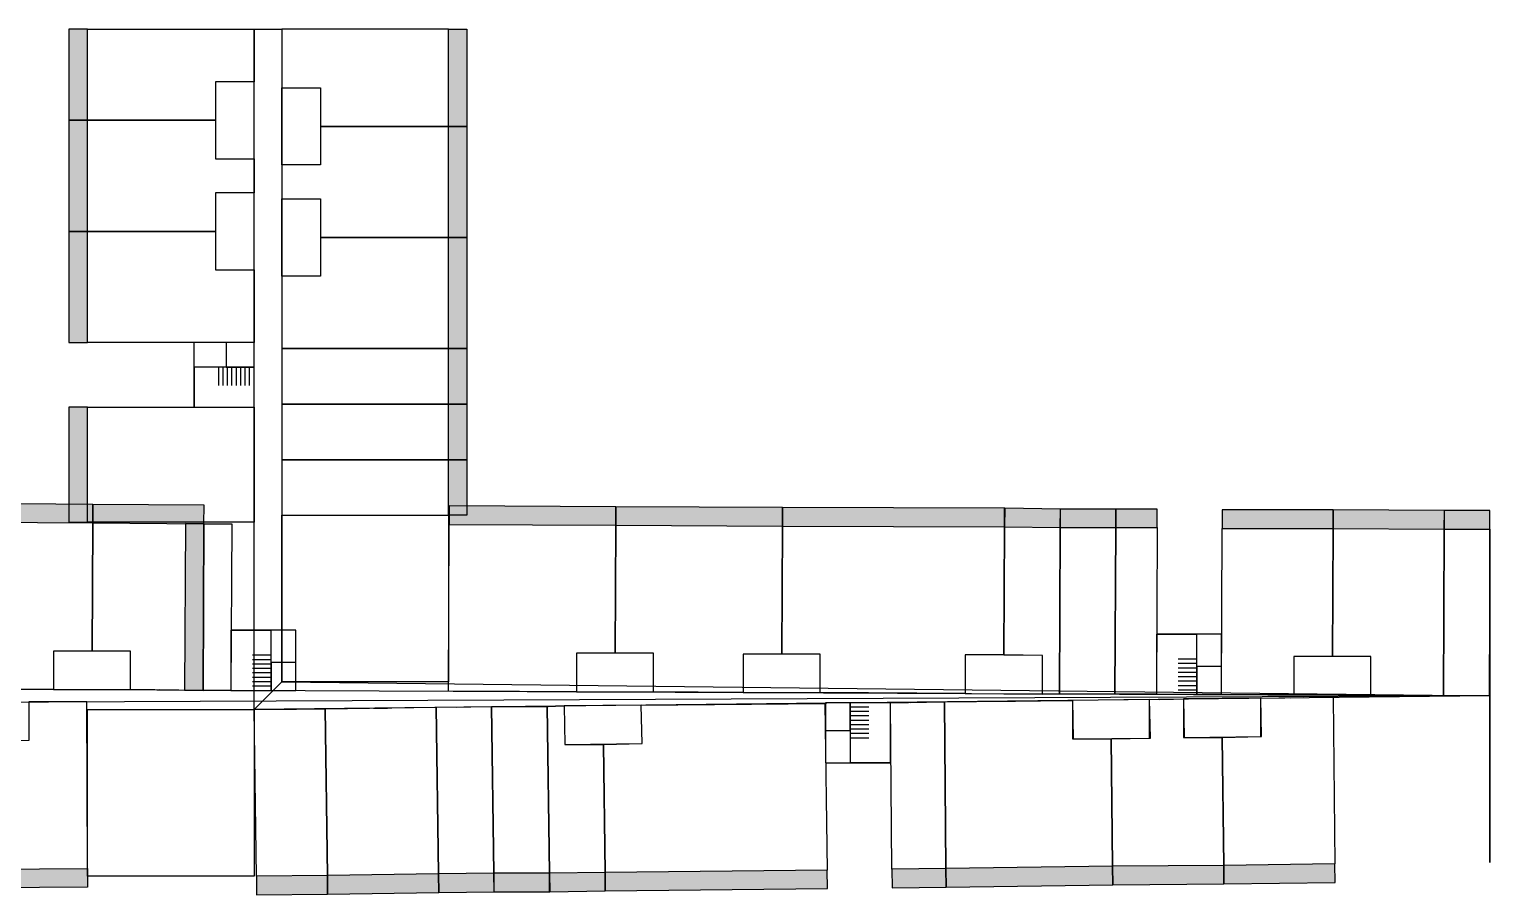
# Model space of a CAD drawing. Header units: metres. Extents: x 72 to 276, y -67 to 61.
# Drawn here: x 178.9 to 273.6, y -66.9 to -10.8 of the extents above; entities that cross this region are included whole.
import ezdxf

# ---------------------------------------------------------------- set-up
doc = ezdxf.new("R2010")
doc.units = ezdxf.units.M
for name, color, linetype in [('A-BALC', 4, 'Continuous'), ('A-CIRC', 8, 'Continuous'), ('A-CORE', 30, 'Continuous'), ('A-DOOR', 1, 'Continuous'), ('A-HATCH', 251, 'Continuous'), ('A-WALL', 7, 'Continuous')]:
    doc.layers.add(name, color=color, linetype=linetype)

msp = doc.modelspace()

# ---------------------------------------------------------------- hatches: boundary and pattern name
at = {"layer": 'A-HATCH'}
for points in [[(182.7, -16.7), (182.7, -10.8), (181.5, -10.8), (181.5, -16.7)], [(206.1, -17.1), (206.1, -10.8), (207.3, -10.8), (207.3, -17.1)], [(182.7, -23.9), (182.7, -16.7), (181.5, -16.7), (181.5, -23.9)], [(206.1, -24.3), (206.1, -17.1), (207.3, -17.1), (207.3, -24.3)], [(182.7, -31.1), (182.7, -23.9), (181.5, -23.9), (181.5, -31.1)], [(206.1, -31.5), (206.1, -24.3), (207.3, -24.3), (207.3, -31.5)], [(206.1, -35.1), (206.1, -31.5), (207.3, -31.5), (207.3, -35.1)], [(182.7, -42.75), (182.7, -35.3), (181.5, -35.3), (181.5, -42.75)], [(206.1, -38.7), (206.1, -35.1), (207.3, -35.1), (207.3, -38.7)], [(206.1, -42.3), (206.1, -38.7), (207.3, -38.7), (207.3, -42.3)], [(175.85, -42.75), (183.05, -42.8), (183.058, -41.6), (175.858, -41.55)], [(183.05, -42.8), (190.25, -42.85), (190.258, -41.65), (183.058, -41.6)], [(206.15, -42.9), (216.95, -42.95), (216.956, -41.75), (206.156, -41.7)], [(216.95, -42.95), (227.75, -43), (227.756, -41.8), (216.956, -41.75)], [(227.75, -43), (242.15, -43.05), (242.154, -41.85), (227.754, -41.8)], [(242.15, -43.05), (245.75, -43.1), (245.767, -41.9), (242.167, -41.85)], [(245.75, -43.1), (249.35, -43.1), (249.35, -41.9), (245.75, -41.9)], [(249.35, -43.1), (252.05, -43.1), (252.05, -41.9), (249.35, -41.9)], [(256.25, -43.15), (263.45, -43.15), (263.45, -41.95), (256.25, -41.95)], [(263.45, -43.15), (270.65, -43.2), (270.658, -42), (263.458, -41.95)], [(270.65, -43.2), (273.6, -43.2), (273.6, -42), (270.65, -42)], [(190.2, -53.65), (190.25, -42.85), (189.05, -42.844), (189, -53.644)], [(176.45, -65.25), (182.7, -65.2), (182.71, -66.4), (176.46, -66.45)], [(230.65, -65.3), (216.25, -65.45), (216.262, -66.65), (230.662, -66.5)], [(238.35, -65.2), (234.85, -65.25), (234.867, -66.45), (238.367, -66.4)], [(249.15, -65.05), (238.35, -65.2), (238.367, -66.4), (249.167, -66.25)], [(256.35, -65), (249.15, -65.05), (249.158, -66.25), (256.358, -66.2)], [(263.55, -64.9), (256.35, -65), (256.367, -66.2), (263.567, -66.1)], [(198.25, -65.65), (193.65, -65.7), (193.663, -66.9), (198.263, -66.85)], [(205.45, -65.55), (198.25, -65.65), (198.267, -66.85), (205.467, -66.75)], [(209.05, -65.5), (205.45, -65.55), (205.467, -66.75), (209.067, -66.7)], [(212.65, -65.5), (209.05, -65.5), (209.05, -66.7), (212.65, -66.7)], [(216.25, -65.45), (212.65, -65.5), (212.667, -66.7), (216.267, -66.65)]]:
    msp.add_hatch(color=7, dxfattribs=at).paths.add_polyline_path(points)

# ---------------------------------------------------------------- linework, layer by layer
at = {"layer": 'A-BALC'}
for points in [[(182.7, -16.7), (182.7, -10.8), (181.5, -10.8), (181.5, -16.7)], [(206.1, -17.1), (206.1, -10.8), (207.3, -10.8), (207.3, -17.1)], [(182.7, -23.9), (182.7, -16.7), (181.5, -16.7), (181.5, -23.9)], [(206.1, -24.3), (206.1, -17.1), (207.3, -17.1), (207.3, -24.3)], [(182.7, -31.1), (182.7, -23.9), (181.5, -23.9), (181.5, -31.1)], [(206.1, -31.5), (206.1, -24.3), (207.3, -24.3), (207.3, -31.5)], [(206.1, -35.1), (206.1, -31.5), (207.3, -31.5), (207.3, -35.1)], [(182.7, -42.75), (182.7, -35.3), (181.5, -35.3), (181.5, -42.75)], [(206.1, -38.7), (206.1, -35.1), (207.3, -35.1), (207.3, -38.7)], [(206.1, -42.3), (206.1, -38.7), (207.3, -38.7), (207.3, -42.3)], [(175.85, -42.75), (183.05, -42.8), (183.058, -41.6), (175.858, -41.55)], [(183.05, -42.8), (190.25, -42.85), (190.258, -41.65), (183.058, -41.6)], [(206.15, -42.9), (216.95, -42.95), (216.956, -41.75), (206.156, -41.7)], [(216.95, -42.95), (227.75, -43), (227.756, -41.8), (216.956, -41.75)], [(227.75, -43), (242.15, -43.05), (242.154, -41.85), (227.754, -41.8)], [(242.15, -43.05), (245.75, -43.1), (245.767, -41.9), (242.167, -41.85)], [(245.75, -43.1), (249.35, -43.1), (249.35, -41.9), (245.75, -41.9)], [(249.35, -43.1), (252.05, -43.1), (252.05, -41.9), (249.35, -41.9)], [(256.25, -43.15), (263.45, -43.15), (263.45, -41.95), (256.25, -41.95)], [(263.45, -43.15), (270.65, -43.2), (270.658, -42), (263.458, -41.95)], [(270.65, -43.2), (273.6, -43.2), (273.6, -42), (270.65, -42)], [(190.2, -53.65), (190.25, -42.85), (189.05, -42.844), (189, -53.644)], [(176.45, -65.25), (182.7, -65.2), (182.71, -66.4), (176.46, -66.45)], [(230.65, -65.3), (216.25, -65.45), (216.262, -66.65), (230.662, -66.5)], [(238.35, -65.2), (234.85, -65.25), (234.867, -66.45), (238.367, -66.4)], [(249.15, -65.05), (238.35, -65.2), (238.367, -66.4), (249.167, -66.25)], [(256.35, -65), (249.15, -65.05), (249.158, -66.25), (256.358, -66.2)], [(263.55, -64.9), (256.35, -65), (256.367, -66.2), (263.567, -66.1)], [(198.25, -65.65), (193.65, -65.7), (193.663, -66.9), (198.263, -66.85)], [(205.45, -65.55), (198.25, -65.65), (198.267, -66.85), (205.467, -66.75)], [(209.05, -65.5), (205.45, -65.55), (205.467, -66.75), (209.067, -66.7)], [(212.65, -65.5), (209.05, -65.5), (209.05, -66.7), (212.65, -66.7)], [(216.25, -65.45), (212.65, -65.5), (212.667, -66.7), (216.267, -66.65)]]:
    msp.add_lwpolyline(points, close=True, dxfattribs=at)
at = {"layer": 'A-CIRC'}
for points in [[(193.5, -54.9), (193.5, -10.8), (195.3, -10.8), (195.3, -53.1)], [(72, -53.1), (273.6, -54), (273.6, -54), (72, -54.9)], [(273.6, -54), (193.5, -54.9), (195.3, -53.1), (273.6, -54)]]:
    msp.add_lwpolyline(points, close=True, dxfattribs=at)
at = {"layer": 'A-CORE'}
for p, q in [((193.5, -33.007), (193.5, -31.807)), ((193.5, -33.293), (193.5, -32.093)), ((191.207, -33.9), (191.207, -32.7)), ((191.493, -33.9), (191.493, -32.7)), ((191.78, -33.9), (191.78, -32.7)), ((192.067, -33.9), (192.067, -32.7)), ((192.353, -33.9), (192.353, -32.7)), ((192.64, -33.9), (192.64, -32.7)), ((192.927, -33.9), (192.927, -32.7)), ((193.213, -33.9), (193.213, -32.7)), ((193.5, -33.58), (193.5, -32.38)), ((193.5, -33.867), (193.5, -32.667)), ((193.5, -34.153), (193.5, -32.953)), ((193.5, -34.44), (193.5, -33.24)), ((193.5, -34.727), (193.5, -33.527)), ((193.5, -35.013), (193.5, -33.813)), ((193.4, -51.357), (194.6, -51.357)), ((193.4, -51.643), (194.6, -51.643)), ((193.4, -51.93), (194.6, -51.93)), ((253.4, -51.607), (254.6, -51.607)), ((253.4, -51.893), (254.6, -51.893)), ((193.4, -52.217), (194.6, -52.217)), ((193.4, -52.503), (194.6, -52.503)), ((193.4, -52.79), (194.6, -52.79)), ((253.4, -52.18), (254.6, -52.18)), ((253.4, -52.467), (254.6, -52.467)), ((253.4, -52.753), (254.6, -52.753)), ((192.287, -53.65), (193.487, -53.65)), ((192.573, -53.65), (193.773, -53.65)), ((192.86, -53.65), (194.06, -53.65)), ((193.147, -53.65), (194.347, -53.65)), ((193.4, -53.077), (194.6, -53.077)), ((193.4, -53.363), (194.6, -53.363)), ((193.433, -53.65), (194.633, -53.65)), ((193.72, -53.65), (194.92, -53.65)), ((194.007, -53.65), (195.207, -53.65)), ((194.293, -53.65), (195.493, -53.65)), ((252.287, -53.9), (253.487, -53.9)), ((252.573, -53.9), (253.773, -53.9)), ((252.86, -53.9), (254.06, -53.9)), ((253.147, -53.9), (254.347, -53.9)), ((253.4, -53.04), (254.6, -53.04)), ((253.4, -53.327), (254.6, -53.327)), ((253.4, -53.613), (254.6, -53.613)), ((253.433, -53.9), (254.633, -53.9)), ((253.72, -53.9), (254.92, -53.9)), ((254.007, -53.9), (255.207, -53.9)), ((254.293, -53.9), (255.493, -53.9)), ((232.457, -54.45), (231.257, -54.45)), ((232.743, -54.45), (231.543, -54.45)), ((233.03, -54.45), (231.83, -54.45)), ((233.317, -54.45), (232.117, -54.45)), ((233.35, -54.737), (232.15, -54.737)), ((233.603, -54.45), (232.403, -54.45)), ((233.89, -54.45), (232.69, -54.45)), ((234.177, -54.45), (232.977, -54.45)), ((234.463, -54.45), (233.263, -54.45)), ((233.35, -55.023), (232.15, -55.023)), ((233.35, -55.31), (232.15, -55.31)), ((233.35, -55.597), (232.15, -55.597)), ((233.35, -55.883), (232.15, -55.883)), ((233.35, -56.17), (232.15, -56.17)), ((233.35, -56.457), (232.15, -56.457)), ((233.35, -56.743), (232.15, -56.743))]:
    msp.add_line(p, q, dxfattribs=at)
for points in [[(193.5, -32.7), (193.5, -31.1), (191.7, -31.1), (191.7, -32.7)], [(193.5, -35.3), (193.5, -32.7), (189.62, -32.7), (189.62, -35.3)], [(192, -53.65), (194.6, -53.65), (194.6, -49.77), (192, -49.77)], [(252, -53.9), (254.6, -53.9), (254.6, -50.02), (252, -50.02)], [(194.6, -53.65), (196.2, -53.65), (196.2, -51.85), (194.6, -51.85)], [(254.6, -53.9), (256.2, -53.9), (256.2, -52.1), (254.6, -52.1)], [(232.15, -54.45), (230.55, -54.45), (230.55, -56.25), (232.15, -56.25)], [(234.75, -54.45), (232.15, -54.45), (232.15, -58.33), (234.75, -58.33)]]:
    msp.add_lwpolyline(points, close=True, dxfattribs=at)
at = {"layer": 'A-DOOR'}
for p, q in [((193.5, -12.05), (193.5, -12.95)), ((195.3, -12.25), (195.3, -13.15)), ((193.5, -19.85), (193.5, -20.75)), ((195.3, -20.25), (195.3, -21.15)), ((193.5, -28.3), (193.5, -29.2)), ((195.3, -28.7), (195.3, -29.6)), ((195.3, -32.85), (195.3, -33.75)), ((195.3, -36.45), (195.3, -37.35)), ((193.5, -38.575), (193.5, -39.475)), ((195.3, -40.05), (195.3, -40.95)), ((195.3, -48.15), (195.3, -47.25)), ((179.85, -53.6), (178.95, -53.6)), ((188.3, -53.63), (187.4, -53.62)), ((191.55, -53.65), (190.65, -53.65)), ((210.7, -53.728), (209.8, -53.722)), ((222.75, -53.779), (221.85, -53.771)), ((235.35, -53.827), (234.45, -53.823)), ((245.6, -53.9), (244.7, -53.9)), ((247.95, -53.9), (247.05, -53.9)), ((251.1, -53.9), (250.2, -53.9)), ((259, -53.95), (258.1, -53.95)), ((181.225, -54.4), (180.325, -54.4)), ((187.65, -54.9), (188.55, -54.9)), ((195.35, -54.88), (196.25, -54.87)), ((201.25, -54.806), (202.15, -54.794)), ((206.65, -54.731), (207.55, -54.719)), ((210.25, -54.7), (211.15, -54.7)), ((212.6, -54.695), (213.5, -54.655)), ((224.1, -54.554), (225, -54.546)), ((236.05, -54.431), (236.95, -54.419)), ((241.95, -54.355), (242.85, -54.345)), ((252.2, -54.235), (253.1, -54.215)), ((260.65, -54.13), (261.55, -54.12)), ((268.7, -53.98), (267.8, -53.97)), ((272.525, -54), (271.625, -54))]:
    msp.add_line(p, q, dxfattribs=at)
at = {"layer": 'A-WALL'}
for points in [[(193.5, -14.2), (191, -14.2), (191, -16.7), (182.7, -16.7), (182.7, -10.8), (193.5, -10.8)], [(195.3, -14.6), (197.8, -14.6), (197.8, -17.1), (206.1, -17.1), (206.1, -10.8), (195.3, -10.8)], [(193.5, -19.2), (193.5, -14.2), (191, -14.2), (191, -19.2)], [(195.3, -19.6), (195.3, -14.6), (197.8, -14.6), (197.8, -19.6)], [(193.5, -21.4), (191, -21.4), (191, -23.9), (182.7, -23.9), (182.7, -16.7), (191, -16.7), (191, -19.2), (193.5, -19.2)], [(195.3, -21.8), (197.8, -21.8), (197.8, -24.3), (206.1, -24.3), (206.1, -17.1), (197.8, -17.1), (197.8, -19.6), (195.3, -19.6)], [(193.5, -26.4), (193.5, -21.4), (191, -21.4), (191, -26.4)], [(195.3, -26.8), (195.3, -21.8), (197.8, -21.8), (197.8, -26.8)], [(193.5, -31.1), (182.7, -31.1), (182.7, -23.9), (191, -23.9), (191, -26.4), (193.5, -26.4)], [(195.3, -31.5), (206.1, -31.5), (206.1, -24.3), (197.8, -24.3), (197.8, -26.8), (195.3, -26.8)], [(193.5, -35.3), (193.5, -31.1), (189.6, -31.1), (189.6, -35.3)], [(195.3, -35.1), (206.1, -35.1), (206.1, -31.5), (195.3, -31.5)], [(193.5, -42.75), (182.7, -42.75), (182.7, -35.3), (193.5, -35.3)], [(195.3, -38.7), (206.1, -38.7), (206.1, -35.1), (195.3, -35.1)], [(195.3, -42.3), (206.1, -42.3), (206.1, -38.7), (195.3, -38.7)], [(195.3, -53.1), (195.3, -42.3), (206.1, -42.3), (206.1, -53.1)], [(178.3, -53.6), (178.3, -51.1), (175.8, -51.05), (175.85, -42.75), (183.05, -42.8), (183, -51.1), (180.5, -51.1), (180.5, -53.6)], [(185.5, -53.6), (185.5, -51.1), (183, -51.1), (183.05, -42.8), (190.25, -42.85), (190.2, -53.65)], [(190.2, -53.65), (190.25, -42.85), (192.05, -42.85), (192, -53.65)], [(206.1, -53.7), (206.15, -42.9), (216.95, -42.95), (216.9, -51.25), (214.4, -51.25), (214.4, -53.75)], [(219.4, -53.75), (219.4, -51.25), (216.9, -51.25), (216.95, -42.95), (227.75, -43), (227.7, -51.3), (225.2, -51.3), (225.2, -53.8)], [(230.2, -53.8), (230.2, -51.3), (227.7, -51.3), (227.75, -43), (242.15, -43.05), (242.1, -51.35), (239.6, -51.35), (239.6, -53.85)], [(244.6, -53.9), (244.6, -51.4), (242.1, -51.35), (242.15, -43.05), (245.75, -43.1), (245.7, -53.9)], [(245.7, -53.9), (245.75, -43.1), (249.35, -43.1), (249.3, -53.9)], [(249.3, -53.9), (249.35, -43.1), (252.05, -43.1), (252, -53.9)], [(256.2, -53.95), (256.25, -43.15), (263.45, -43.15), (263.4, -51.45), (260.9, -51.45), (260.9, -53.95)], [(265.9, -53.95), (265.9, -51.45), (263.4, -51.45), (263.45, -43.15), (270.65, -43.2), (270.6, -54)], [(270.6, -54), (270.65, -43.2), (273.6, -43.2), (273.55, -54)], [(273.6, -54), (273.6, -43.2), (273.6, -54), (273.6, -64.8)], [(273.6, -54), (273.6, -64.8), (273.6, -54), (273.6, -43.2)], [(192, -53.65), (196.2, -53.65), (196.2, -49.75), (192, -49.75)], [(252, -53.9), (256.2, -53.9), (256.2, -50), (252, -50)], [(180.5, -53.6), (185.5, -53.6), (185.5, -51.1), (180.5, -51.1)], [(214.4, -53.75), (219.4, -53.75), (219.4, -51.25), (214.4, -51.25)], [(225.2, -53.8), (230.2, -53.8), (230.2, -51.3), (225.2, -51.3)], [(239.6, -53.85), (244.6, -53.9), (244.6, -51.4), (239.6, -51.35)], [(260.9, -53.95), (265.9, -53.95), (265.9, -51.45), (260.9, -51.45)], [(178.9, -54.4), (178.9, -56.9), (176.4, -56.95), (176.45, -65.25), (182.7, -65.2), (182.65, -54.4)], [(193.5, -54.9), (193.5, -65.7), (182.7, -65.7), (182.7, -54.9)], [(198.1, -54.85), (198.25, -65.65), (193.65, -65.7), (193.5, -54.9)], [(205.3, -54.75), (205.45, -65.55), (198.25, -65.65), (198.1, -54.85)], [(208.9, -54.7), (209.05, -65.5), (205.45, -65.55), (205.3, -54.75)], [(212.5, -54.7), (212.65, -65.5), (209.05, -65.5), (208.9, -54.7)], [(213.6, -54.65), (213.65, -57.15), (216.15, -57.15), (216.25, -65.45), (212.65, -65.5), (212.5, -54.7)], [(218.6, -54.6), (213.6, -54.65), (213.65, -57.15), (218.65, -57.1)], [(230.5, -54.5), (230.65, -65.3), (216.25, -65.45), (216.15, -57.15), (218.65, -57.1), (218.6, -54.6)], [(234.75, -54.45), (230.55, -54.45), (230.55, -58.35), (234.75, -58.35)], [(238.25, -54.4), (238.35, -65.2), (234.85, -65.25), (234.75, -54.45)], [(246.55, -54.3), (246.55, -56.8), (249.05, -56.8), (249.15, -65.05), (238.35, -65.2), (238.25, -54.4)], [(251.55, -54.25), (246.55, -54.3), (246.6, -56.8), (251.6, -56.75)], [(253.75, -54.2), (253.75, -56.7), (256.25, -56.7), (256.35, -65), (249.15, -65.05), (249.05, -56.8), (251.55, -56.75), (251.55, -54.25)], [(258.75, -54.15), (253.75, -54.2), (253.8, -56.7), (258.8, -56.65)], [(263.45, -54.1), (263.55, -64.9), (256.35, -65), (256.25, -56.7), (258.75, -56.65), (258.75, -54.15)]]:
    msp.add_lwpolyline(points, close=True, dxfattribs=at)

doc.saveas('drawing.dxf')
